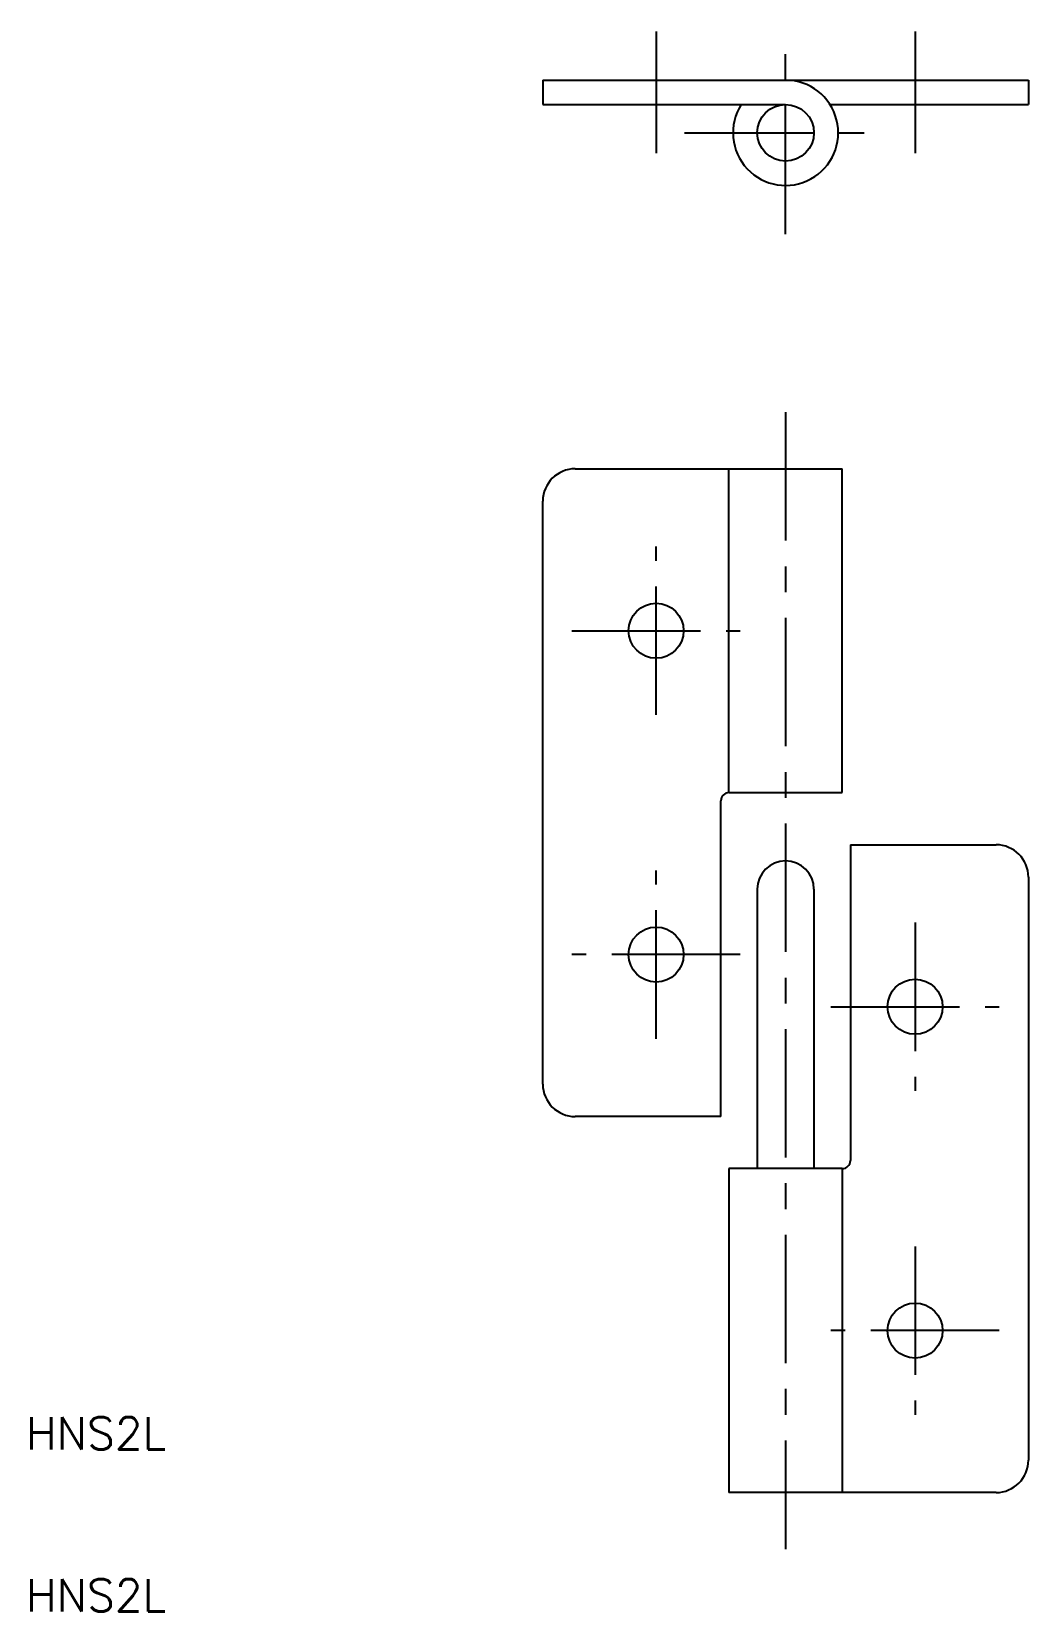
# Model space of a CAD drawing. Extents: x 55.4 to 117, y -10.6 to 87.
import ezdxf

# ---------------------------------------------------------------- set-up
doc = ezdxf.new("R2010")
doc.units = 0
doc.header["$LTSCALE"] = 0.25
doc.linetypes.add('CENTER', pattern=[50.8, 31.75, -6.35, 6.35, -6.35])
doc.layers.get('0').update_dxf_attribs({"linetype": 'CONTINUOUS'})
doc.layers.add('CENTER', color=1, linetype='CENTER')
doc.styles.get("Standard").update_dxf_attribs({"font": 'txt.shx', "bigfont": 'extfont.shx'})

msp = doc.modelspace()

# ---------------------------------------------------------------- linework, layer by layer
for p, q in [((87, 84), (117, 84)), ((87, 84), (87, 82.5)), ((117, 84), (117, 82.5)), ((87, 82.5), (102, 82.5)), ((104.739, 82.5), (117, 82.5)), ((89, 60), (105.5, 60)), ((98.5, 40), (98.5, 60)), ((105.5, 40), (105.5, 60)), ((87, 22), (87, 58)), ((98, 20), (98, 39.5)), ((98.5, 40), (105.5, 40)), ((106, 36.781), (115, 36.781)), ((106, 36.781), (106, 17.281)), ((117, 34.781), (117, -1.219)), ((100.25, 34.031), (100.25, 16.781)), ((103.75, 34.031), (103.75, 16.781)), ((98, 20), (89, 20)), ((98.5, 16.781), (98.5, -3.219)), ((105.5, 16.781), (98.5, 16.781)), ((105.5, 16.781), (105.5, -3.219)), ((115, -3.219), (98.5, -3.219))]:
    msp.add_line(p, q)
for centre, radius in [((102, 80.75), 1.75), ((94, 50), 1.7), ((94, 30), 1.7), ((110, 26.781), 1.7), ((110, 6.781), 1.7)]:
    msp.add_circle(centre, radius)
for centre, radius, start, end in [((102, 80.75), 3.25, 147.42103, 90), ((89, 58), 2, 90, 180), ((98.5, 39.5), 0.5, 90, 180), ((115, 34.781), 2, 360, 90), ((102, 34.031), 1.75, 360, 180), ((89, 22), 2, 180, 270), ((105.5, 17.281), 0.5, 270, 360), ((115, -1.219), 2, 270, 360)]:
    msp.add_arc(centre, radius, start, end)
at = {"layer": 'CENTER', "color": 1, "linetype": 'CENTER'}
for p, q in [((94, 87), (94, 79.5)), ((102, 74.5), (102, 87)), ((110, 87), (110, 79.5)), ((95.75, 80.75), (108.25, 80.75)), ((102, 63.5), (102, -6.719)), ((94, 44.8), (94, 55.2)), ((88.8, 50), (99.2, 50)), ((94, 24.8), (94, 35.2)), ((110, 31.981), (110, 21.581)), ((99.2, 30), (88.8, 30)), ((104.8, 26.781), (115.2, 26.781)), ((110, 11.981), (110, 1.581)), ((115.2, 6.781), (104.8, 6.781))]:
    msp.add_line(p, q, dxfattribs=at)

# ---------------------------------------------------------------- texts
for p in [(55.072, -0.562), (55.072, -10.562)]:
    msp.add_text('HNS2L', height=2).set_placement(p)

doc.saveas('drawing.dxf')
